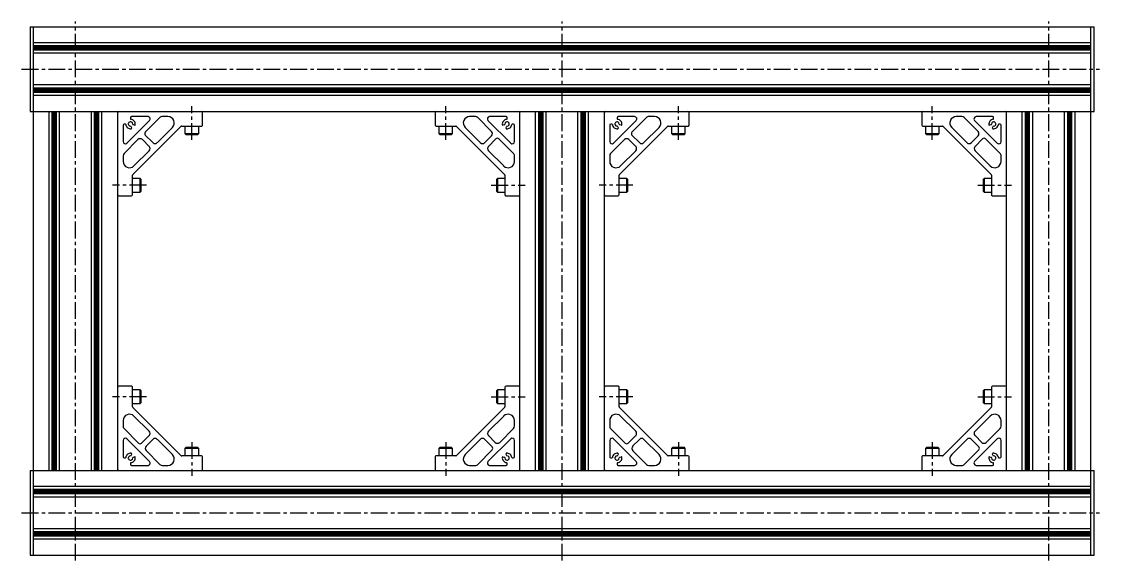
# Model space of a CAD drawing. Extents: x -8 to 1711, y -8 to 1075.
# Drawn here: x -8 to 1011, y 565 to 1075 of the extents above; entities that cross this region are included whole.
import ezdxf

# ---------------------------------------------------------------- set-up
doc = ezdxf.new("R2010")
doc.units = 0
doc.header["$LTSCALE"] = 0.5
doc.linetypes.add('CENTER', pattern=[50.8, 31.75, -6.35, 6.35, -6.35])
doc.layers.add('MSM_CENTER', color=1, linetype='CENTER')
doc.layers.add('MSM_CONTINUOUS', color=7, linetype='CONTINUOUS')

msp = doc.modelspace()

# ---------------------------------------------------------------- linework, layer by layer
at = {"layer": 'MSM_CENTER'}
for p, q in [((43, 565), (43, 1075)), ((503, 565), (503, 1075)), ((963, 565), (963, 1075)), ((-8, 1030), (1011, 1030)), ((153, 963), (153, 995)), ((393, 963), (393, 995)), ((613, 963), (613, 995)), ((853, 963), (853, 995)), ((110, 920), (78, 920)), ((436, 920), (468, 920)), ((570, 920), (538, 920)), ((896, 920), (928, 920)), ((110, 720), (78, 720)), ((436, 720), (468, 720)), ((570, 720), (538, 720)), ((896, 720), (928, 720)), ((153, 677), (153, 645)), ((393, 677), (393, 645)), ((613, 677), (613, 645)), ((853, 677), (853, 645)), ((-8, 610), (1011, 610))]:
    msp.add_line(p, q, dxfattribs=at)
at = {"layer": 'MSM_CONTINUOUS'}
for p, q in [((0, 1070), (1006, 1070)), ((0, 1070), (0, 990)), ((3, 1070), (3, 570)), ((1003, 570), (1003, 1070)), ((1006, 990), (1006, 1070)), ((1003, 1055), (3, 1055)), ((1003, 1052), (3, 1052)), ((1003, 1051.2), (3, 1051.2)), ((1003, 1050), (3, 1050)), ((1003, 1048.8), (3, 1048.8)), ((1003, 1048), (3, 1048)), ((1003, 1045), (3, 1045)), ((1003, 1015), (3, 1015)), ((1003, 1012), (3, 1012)), ((1003, 1011.2), (3, 1011.2)), ((1003, 1010), (3, 1010)), ((1003, 1008.8), (3, 1008.8)), ((1003, 1008), (3, 1008)), ((1003, 1005), (3, 1005)), ((0, 990), (1006, 990)), ((18, 650), (18, 990)), ((21, 650), (21, 990)), ((21.8, 650), (21.8, 990)), ((23, 650), (23, 990)), ((24.2, 650), (24.2, 990)), ((25, 650), (25, 990)), ((28, 650), (28, 990)), ((58, 650), (58, 990)), ((61, 650), (61, 990)), ((61.8, 650), (61.8, 990)), ((63, 650), (63, 990)), ((64.2, 650), (64.2, 990)), ((65, 650), (65, 990)), ((68, 650), (68, 990)), ((83, 650), (83, 990)), ((163, 977), (163, 989)), ((383, 989), (383, 977)), ((463, 650), (463, 990)), ((478, 650), (478, 990)), ((481, 650), (481, 990)), ((481.8, 650), (481.8, 990)), ((483, 650), (483, 990)), ((484.2, 650), (484.2, 990)), ((485, 650), (485, 990)), ((488, 650), (488, 990)), ((518, 650), (518, 990)), ((521, 650), (521, 990)), ((521.8, 650), (521.8, 990)), ((523, 650), (523, 990)), ((524.2, 650), (524.2, 990)), ((525, 650), (525, 990)), ((528, 650), (528, 990)), ((543, 650), (543, 990)), ((623, 977), (623, 989)), ((843, 989), (843, 977)), ((923, 650), (923, 990)), ((938, 650), (938, 990)), ((941, 650), (941, 990)), ((941.8, 650), (941.8, 990)), ((943, 650), (943, 990)), ((944.2, 650), (944.2, 990)), ((945, 650), (945, 990)), ((948, 650), (948, 990)), ((978, 650), (978, 990)), ((981, 650), (981, 990)), ((981.8, 650), (981.8, 990)), ((983, 650), (983, 990)), ((984.2, 650), (984.2, 990)), ((985, 650), (985, 990)), ((988, 650), (988, 990)), ((91.6, 959.9), (113.1, 981.4)), ((95, 984), (95, 983)), ((111.6, 985), (96, 985)), ((123.1, 984.4), (109, 970.3)), ((130.4, 985), (124.5, 985)), ((421, 985), (415.6, 985)), ((436.3, 971), (423.2, 984.1)), ((432.9, 981.4), (454.4, 959.9)), ((450, 985), (434.4, 985)), ((451, 983), (451, 984)), ((551.6, 959.9), (573.1, 981.4)), ((555, 984), (555, 983)), ((571.6, 985), (556, 985)), ((583.1, 984.4), (569, 970.3)), ((590.4, 985), (584.5, 985)), ((881, 985), (875.6, 985)), ((896.3, 971), (883.2, 984.1)), ((892.9, 981.4), (914.4, 959.9)), ((910, 985), (894.4, 985)), ((911, 983), (911, 984)), ((88, 977), (88, 961.4)), ((90, 978), (89, 978)), ((95.7, 975.5), (96, 974.2)), ((97.3, 930.3), (142.7, 975.7)), ((98.8, 977), (97.5, 977.3)), ((120.4, 960.4), (134.7, 974.8)), ((143.4, 976), (162, 976)), ((146.5, 976), (146.5, 968.9)), ((146.5, 968.9), (147.4, 968)), ((146.5, 968.9), (159.5, 968.9)), ((158.6, 968), (159.5, 968.9)), ((159.5, 968.9), (159.5, 976)), ((384, 976), (402.6, 976)), ((386.5, 976), (399.5, 976)), ((386.5, 976), (386.5, 968.9)), ((386.5, 968.9), (399.5, 968.9)), ((386.5, 968.9), (387.4, 968)), ((398.6, 968), (399.5, 968.9)), ((399.5, 968.9), (399.5, 976)), ((403.3, 975.7), (448.7, 930.3)), ((411.3, 974.8), (425.6, 960.4)), ((448.5, 977.3), (447.2, 977)), ((450, 974.2), (450.3, 975.5)), ((457, 978), (456, 978)), ((458, 961.4), (458, 977)), ((548, 977), (548, 961.4)), ((550, 978), (549, 978)), ((555.7, 975.5), (556, 974.2)), ((557.3, 930.3), (602.7, 975.7)), ((558.8, 977), (557.5, 977.3)), ((580.4, 960.4), (594.7, 974.8)), ((603.4, 976), (622, 976)), ((606.5, 976), (606.5, 968.9)), ((606.5, 968.9), (607.4, 968)), ((606.5, 968.9), (619.5, 968.9)), ((618.6, 968), (619.5, 968.9)), ((619.5, 968.9), (619.5, 976)), ((844, 976), (862.6, 976)), ((846.5, 976), (859.5, 976)), ((846.5, 976), (846.5, 968.9)), ((846.5, 968.9), (859.5, 968.9)), ((846.5, 968.9), (847.4, 968)), ((858.6, 968), (859.5, 968.9)), ((859.5, 968.9), (859.5, 976)), ((863.3, 975.7), (908.7, 930.3)), ((871.3, 974.8), (885.6, 960.4)), ((908.5, 977.3), (907.2, 977)), ((910, 974.2), (910.3, 975.5)), ((917, 978), (916, 978)), ((918, 961.4), (918, 977)), ((102, 963.3), (88.9, 950.2)), ((112.6, 956.9), (106.2, 963.3)), ((109, 967.5), (116.1, 960.4)), ((147.4, 968), (158.6, 968)), ((387.4, 968), (398.6, 968)), ((429.9, 960.4), (436.3, 966.8)), ((440.5, 964), (433.4, 956.9)), ((457.4, 949.9), (443.3, 964)), ((562, 963.3), (548.9, 950.2)), ((572.6, 956.9), (566.2, 963.3)), ((569, 967.5), (576.1, 960.4)), ((607.4, 968), (618.6, 968)), ((847.4, 968), (858.6, 968)), ((889.9, 960.4), (896.3, 966.8)), ((900.5, 964), (893.4, 956.9)), ((917.4, 949.9), (903.3, 964)), ((88, 948), (88, 942.6)), ((98.2, 938.3), (112.6, 952.6)), ((433.4, 952.6), (447.8, 938.3)), ((458, 942.6), (458, 948.5)), ((548, 948), (548, 942.6)), ((558.2, 938.3), (572.6, 952.6)), ((893.4, 952.6), (907.8, 938.3)), ((918, 942.6), (918, 948.5)), ((97, 911), (97, 929.6)), ((449, 929.6), (449, 911)), ((557, 911), (557, 929.6)), ((909, 929.6), (909, 911)), ((97, 913.5), (97, 926.5)), ((104.1, 926.5), (97, 926.5)), ((104.1, 913.5), (104.1, 926.5)), ((105, 925.6), (104.1, 926.5)), ((105, 914.4), (105, 925.6)), ((441.9, 926.5), (441, 925.6)), ((441, 925.6), (441, 914.4)), ((441.9, 926.5), (441.9, 913.5)), ((449, 926.5), (441.9, 926.5)), ((557, 913.5), (557, 926.5)), ((564.1, 926.5), (557, 926.5)), ((564.1, 913.5), (564.1, 926.5)), ((565, 925.6), (564.1, 926.5)), ((565, 914.4), (565, 925.6)), ((901.9, 926.5), (901, 925.6)), ((901, 925.6), (901, 914.4)), ((901.9, 926.5), (901.9, 913.5)), ((909, 926.5), (901.9, 926.5)), ((84, 910), (96, 910)), ((97, 913.5), (104.1, 913.5)), ((104.1, 913.5), (105, 914.4)), ((441, 914.4), (441.9, 913.5)), ((441.9, 913.5), (449, 913.5)), ((450, 910), (462, 910)), ((544, 910), (556, 910)), ((557, 913.5), (564.1, 913.5)), ((564.1, 913.5), (565, 914.4)), ((901, 914.4), (901.9, 913.5)), ((901.9, 913.5), (909, 913.5)), ((910, 910), (922, 910)), ((96, 730), (84, 730)), ((97, 710.4), (97, 729)), ((104.1, 726.5), (97, 726.5)), ((105, 725.6), (104.1, 726.5)), ((104.1, 713.5), (104.1, 726.5)), ((105, 714.4), (105, 725.6)), ((441.9, 726.5), (441, 725.6)), ((441, 725.6), (441, 714.4)), ((449, 726.5), (441.9, 726.5)), ((441.9, 726.5), (441.9, 713.5)), ((449, 729), (449, 710.4)), ((449, 726.5), (449, 713.5)), ((462, 730), (450, 730)), ((556, 730), (544, 730)), ((557, 710.4), (557, 729)), ((564.1, 726.5), (557, 726.5)), ((565, 725.6), (564.1, 726.5)), ((564.1, 713.5), (564.1, 726.5)), ((565, 714.4), (565, 725.6)), ((901.9, 726.5), (901, 725.6)), ((901, 725.6), (901, 714.4)), ((909, 726.5), (901.9, 726.5)), ((901.9, 726.5), (901.9, 713.5)), ((909, 729), (909, 710.4)), ((909, 726.5), (909, 713.5)), ((922, 730), (910, 730)), ((97, 713.5), (104.1, 713.5)), ((104.1, 713.5), (105, 714.4)), ((441, 714.4), (441.9, 713.5)), ((441.9, 713.5), (449, 713.5)), ((557, 713.5), (564.1, 713.5)), ((564.1, 713.5), (565, 714.4)), ((901, 714.4), (901.9, 713.5)), ((901.9, 713.5), (909, 713.5)), ((142.7, 664.3), (97.3, 709.7)), ((448.7, 709.7), (403.3, 664.3)), ((602.7, 664.3), (557.3, 709.7)), ((908.7, 709.7), (863.3, 664.3)), ((88, 697.4), (88, 691.5)), ((112.6, 687.4), (98.2, 701.7)), ((447.8, 701.7), (433.4, 687.4)), ((458, 692), (458, 697.4)), ((548, 697.4), (548, 691.5)), ((572.6, 687.4), (558.2, 701.7)), ((907.8, 701.7), (893.4, 687.4)), ((918, 692), (918, 697.4)), ((88.6, 690.1), (102.7, 676)), ((105.5, 676), (112.6, 683.1)), ((433.4, 683.1), (439.8, 676.7)), ((444, 676.7), (457.1, 689.8)), ((548.6, 690.1), (562.7, 676)), ((565.5, 676), (572.6, 683.1)), ((893.4, 683.1), (899.8, 676.7)), ((904, 676.7), (917.1, 689.8)), ((88, 678.6), (88, 663)), ((113.1, 658.6), (91.6, 680.1)), ((116.1, 679.6), (109.7, 673.2)), ((134.7, 665.2), (120.4, 679.6)), ((425.6, 679.6), (411.3, 665.2)), ((437, 672.5), (429.9, 679.6)), ((454.4, 680.1), (432.9, 658.6)), ((458, 663), (458, 678.6)), ((548, 678.6), (548, 663)), ((573.1, 658.6), (551.6, 680.1)), ((576.1, 679.6), (569.7, 673.2)), ((594.7, 665.2), (580.4, 679.6)), ((885.6, 679.6), (871.3, 665.2)), ((897, 672.5), (889.9, 679.6)), ((914.4, 680.1), (892.9, 658.6)), ((918, 663), (918, 678.6)), ((96, 665.8), (95.7, 664.5)), ((97.5, 662.7), (98.8, 663)), ((109.7, 669), (122.8, 655.9)), ((162, 664), (143.4, 664)), ((147.4, 672), (146.5, 671.1)), ((146.5, 671.1), (146.5, 664)), ((159.5, 671.1), (146.5, 671.1)), ((159.5, 664), (146.5, 664)), ((158.6, 672), (147.4, 672)), ((159.5, 671.1), (158.6, 672)), ((159.5, 664), (159.5, 671.1)), ((163, 651), (163, 663)), ((383, 663), (383, 651)), ((402.6, 664), (384, 664)), ((387.4, 672), (386.5, 671.1)), ((399.5, 671.1), (386.5, 671.1)), ((386.5, 671.1), (386.5, 664)), ((398.6, 672), (387.4, 672)), ((399.5, 671.1), (398.6, 672)), ((399.5, 664), (399.5, 671.1)), ((422.9, 655.6), (437, 669.7)), ((447.2, 663), (448.5, 662.7)), ((450.3, 664.5), (450, 665.8)), ((556, 665.8), (555.7, 664.5)), ((557.5, 662.7), (558.8, 663)), ((569.7, 669), (582.8, 655.9)), ((622, 664), (603.4, 664)), ((607.4, 672), (606.5, 671.1)), ((606.5, 671.1), (606.5, 664)), ((619.5, 671.1), (606.5, 671.1)), ((619.5, 664), (606.5, 664)), ((618.6, 672), (607.4, 672)), ((619.5, 671.1), (618.6, 672)), ((619.5, 664), (619.5, 671.1)), ((623, 651), (623, 663)), ((843, 663), (843, 651)), ((862.6, 664), (844, 664)), ((847.4, 672), (846.5, 671.1)), ((859.5, 671.1), (846.5, 671.1)), ((846.5, 671.1), (846.5, 664)), ((858.6, 672), (847.4, 672)), ((859.5, 671.1), (858.6, 672)), ((859.5, 664), (859.5, 671.1)), ((882.9, 655.6), (897, 669.7)), ((907.2, 663), (908.5, 662.7)), ((910.3, 664.5), (910, 665.8)), ((89, 662), (90, 662)), ((95, 657), (95, 656)), ((96, 655), (111.6, 655)), ((125, 655), (130.4, 655)), ((415.6, 655), (421.5, 655)), ((434.4, 655), (450, 655)), ((451, 656), (451, 657)), ((456, 662), (457, 662)), ((549, 662), (550, 662)), ((555, 657), (555, 656)), ((556, 655), (571.6, 655)), ((585, 655), (590.4, 655)), ((875.6, 655), (881.5, 655)), ((894.4, 655), (910, 655)), ((911, 656), (911, 657)), ((916, 662), (917, 662)), ((0, 650), (1006, 650)), ((0, 650), (0, 570)), ((1006, 570), (1006, 650)), ((1003, 635), (3, 635)), ((1003, 632), (3, 632)), ((1003, 631.2), (3, 631.2)), ((1003, 630), (3, 630)), ((1003, 628.8), (3, 628.8)), ((1003, 628), (3, 628)), ((1003, 625), (3, 625)), ((1003, 595), (3, 595)), ((1003, 592), (3, 592)), ((1003, 591.2), (3, 591.2)), ((1003, 590), (3, 590)), ((1003, 588.8), (3, 588.8)), ((1003, 588), (3, 588)), ((1003, 585), (3, 585)), ((0, 570), (1006, 570))]:
    msp.add_line(p, q, dxfattribs=at)
for centre, radius, start, end in [((84, 989), 1, 90, 180), ((162, 989), 1, 0, 90), ((384, 989), 1, 90, 180), ((462, 989), 1, 0, 90), ((544, 989), 1, 90, 180), ((622, 989), 1, 0, 90), ((844, 989), 1, 90, 180), ((922, 989), 1, 0, 90), ((95, 978), 2.1, 356.0879, 273.9134), ((96, 984), 1, 90, 180), ((95.5, 983), 0.5, 179.9984, 264.2635), ((95, 978), 4.5, 352.1807, 84.2603), ((111.6, 982.9), 2.1, 315, 90), ((124.5, 983), 2, 90.0011, 135.0008), ((130.4, 979), 6, 315, 90.0001), ((415.6, 979), 6, 90.0001, 225), ((421, 982), 3, 45.0002, 90.0002), ((434.4, 982.9), 2.1, 90, 225), ((451, 978), 4.5, 95.7391, 187.8199), ((451, 978), 2.1, 266.0879, 183.9134), ((450, 984), 1, 0, 90), ((450.5, 983), 0.5, 275.7396, 359.9987), ((555, 978), 2.1, 356.0879, 273.9134), ((556, 984), 1, 90, 180), ((555.5, 983), 0.5, 179.9984, 264.2635), ((555, 978), 4.5, 352.1807, 84.2603), ((571.6, 982.9), 2.1, 315, 90), ((584.5, 983), 2, 90.0011, 135.0008), ((590.4, 979), 6, 315, 90.0001), ((875.6, 979), 6, 90.0001, 225), ((881, 982), 3, 45.0002, 90.0002), ((894.4, 982.9), 2.1, 90, 225), ((911, 978), 4.5, 95.7391, 187.8199), ((911, 978), 2.1, 266.0879, 183.9134), ((910, 984), 1, 0, 90), ((910.5, 983), 0.5, 275.7396, 359.9987), ((89, 977), 1, 90, 180), ((90, 977.5), 0.5, 5.7396, 89.9987), ((95, 978), 4.5, 185.7391, 277.8199), ((95.2, 975.4), 0.5, 14.9999, 93.9134), ((95.5, 974), 0.5, 277.8225, 14.9997), ((97.6, 977.8), 0.5, 176.0879, 255.0001), ((99, 977.5), 0.5, 255.0014, 352.1789), ((110.5, 968.9), 2, 134.9992, 225.0012), ((143.4, 975), 1, 89.9986, 134.9989), ((162, 977), 1, 269.9979, 0), ((384, 977), 1, 180, 270), ((402.6, 975), 1, 45.0005, 90.0008), ((434.1, 968.9), 3, 315.0001, 45.0001), ((447, 977.5), 0.5, 187.8225, 284.9997), ((448.4, 977.8), 0.5, 284.9999, 3.9134), ((450.5, 974), 0.5, 165.0014, 262.1789), ((450.8, 975.4), 0.5, 86.0879, 165.0001), ((451, 978), 4.5, 262.1807, 354.2603), ((456, 977.5), 0.5, 89.9984, 174.2635), ((457, 977), 1, 0, 90), ((549, 977), 1, 90, 180), ((550, 977.5), 0.5, 5.7396, 89.9987), ((555, 978), 4.5, 185.7391, 277.8199), ((555.2, 975.4), 0.5, 14.9999, 93.9134), ((555.5, 974), 0.5, 277.8225, 14.9997), ((557.6, 977.8), 0.5, 176.0879, 255.0001), ((559, 977.5), 0.5, 255.0014, 352.1789), ((570.5, 968.9), 2, 134.9992, 225.0012), ((603.4, 975), 1, 89.9986, 134.9989), ((622, 977), 1, 269.9979, 0), ((844, 977), 1, 180, 270), ((862.6, 975), 1, 45.0005, 90.0008), ((894.1, 968.9), 3, 315.0001, 45.0001), ((907, 977.5), 0.5, 187.8225, 284.9997), ((908.4, 977.8), 0.5, 284.9999, 3.9134), ((910.5, 974), 0.5, 165.0014, 262.1789), ((910.8, 975.4), 0.5, 86.0879, 165.0001), ((911, 978), 4.5, 262.1807, 354.2603), ((916, 977.5), 0.5, 89.9984, 174.2635), ((917, 977), 1, 0, 90), ((90.1, 961.4), 2.1, 180, 315), ((104.1, 961.1), 3, 45.0001, 135.0001), ((118.2, 962.5), 3, 225.0001, 315.0002), ((427.8, 962.5), 3, 225.0005, 314.9993), ((441.9, 962.5), 2, 44.9992, 135.0012), ((455.9, 961.4), 2.1, 225, 0), ((550.1, 961.4), 2.1, 180, 315), ((564.1, 961.1), 3, 45.0001, 135.0001), ((578.2, 962.5), 3, 225.0001, 315.0002), ((887.8, 962.5), 3, 225.0005, 314.9993), ((901.9, 962.5), 2, 44.9992, 135.0012), ((915.9, 961.4), 2.1, 225, 0), ((91, 948), 3, 135.0002, 180.0002), ((110.5, 954.8), 3, 315.0005, 44.9993), ((435.5, 954.8), 3, 135.0001, 225.0002), ((456, 948.5), 2, 0.0011, 45.0008), ((551, 948), 3, 135.0002, 180.0002), ((570.5, 954.8), 3, 315.0005, 44.9993), ((895.5, 954.8), 3, 135.0001, 225.0002), ((916, 948.5), 2, 0.0011, 45.0008), ((94, 942.6), 6, 180.0001, 315), ((452, 942.6), 6, 225, 0.0001), ((554, 942.6), 6, 180.0001, 315), ((912, 942.6), 6, 225, 0.0001), ((98, 929.6), 1, 135.0005, 180.0008), ((448, 929.6), 1, 359.9986, 44.9989), ((558, 929.6), 1, 135.0005, 180.0008), ((908, 929.6), 1, 359.9986, 44.9989), ((84, 911), 1, 180, 270), ((96, 911), 1, 270, 0), ((450, 911), 1, 179.9979, 270), ((462, 911), 1, 270, 0), ((544, 911), 1, 180, 270), ((556, 911), 1, 270, 0), ((910, 911), 1, 179.9979, 270), ((922, 911), 1, 270, 0), ((84, 729), 1, 90, 180), ((96, 729), 1, 359.9979, 90), ((450, 729), 1, 90, 180), ((462, 729), 1, 0, 90), ((544, 729), 1, 90, 180), ((556, 729), 1, 359.9979, 90), ((910, 729), 1, 90, 180), ((922, 729), 1, 0, 90), ((94, 697.4), 6, 45, 180.0001), ((98, 710.4), 1, 179.9986, 224.9989), ((452, 697.4), 6, 0.0001, 135), ((448, 710.4), 1, 315.0005, 0.0008), ((554, 697.4), 6, 45, 180.0001), ((558, 710.4), 1, 179.9986, 224.9989), ((912, 697.4), 6, 0.0001, 135), ((908, 710.4), 1, 315.0005, 0.0008), ((90, 691.5), 2, 180.0011, 225.0008), ((110.5, 685.2), 3, 315.0001, 45.0002), ((435.5, 685.2), 3, 135.0005, 224.9993), ((455, 692), 3, 315.0002, 0.0002), ((550, 691.5), 2, 180.0011, 225.0008), ((570.5, 685.2), 3, 315.0001, 45.0002), ((895.5, 685.2), 3, 135.0005, 224.9993), ((915, 692), 3, 315.0002, 0.0002), ((90.1, 678.6), 2.1, 45, 180), ((104.1, 677.5), 2, 224.9992, 315.0012), ((111.9, 671.1), 3, 135.0001, 225.0001), ((118.2, 677.5), 3, 45.0005, 134.9993), ((427.8, 677.5), 3, 45.0001, 135.0002), ((441.9, 678.9), 3, 225.0001, 315.0001), ((455.9, 678.6), 2.1, 0, 135), ((550.1, 678.6), 2.1, 45, 180), ((564.1, 677.5), 2, 224.9992, 315.0012), ((571.9, 671.1), 3, 135.0001, 225.0001), ((578.2, 677.5), 3, 45.0005, 134.9993), ((887.8, 677.5), 3, 45.0001, 135.0002), ((901.9, 678.9), 3, 225.0001, 315.0001), ((915.9, 678.6), 2.1, 0, 135), ((89, 663), 1, 180, 270), ((90, 662.5), 0.5, 269.9984, 354.2635), ((95, 662), 4.5, 82.1807, 174.2603), ((95, 662), 2.1, 86.0879, 3.9134), ((95.2, 664.6), 0.5, 266.0879, 345.0001), ((95, 662), 4.5, 275.7391, 7.8199), ((95.5, 666), 0.5, 345.0014, 82.1789), ((97.6, 662.2), 0.5, 104.9999, 183.9134), ((99, 662.5), 0.5, 7.8225, 104.9997), ((130.4, 661), 6, 270.0001, 45), ((143.4, 665), 1, 225.0005, 270.0008), ((162, 663), 1, 0, 90), ((384, 663), 1, 89.9979, 180), ((402.6, 665), 1, 269.9986, 314.9989), ((415.6, 661), 6, 135, 270.0001), ((435.5, 671.1), 2, 314.9992, 45.0012), ((447, 662.5), 0.5, 75.0014, 172.1789), ((451, 662), 4.5, 172.1807, 264.2603), ((448.4, 662.2), 0.5, 356.0879, 75.0001), ((451, 662), 2.1, 176.0879, 93.9134), ((450.5, 666), 0.5, 97.8225, 194.9997), ((450.8, 664.6), 0.5, 194.9999, 273.9134), ((451, 662), 4.5, 5.7391, 97.8199), ((456, 662.5), 0.5, 185.7396, 269.9987), ((457, 663), 1, 270, 0), ((549, 663), 1, 180, 270), ((550, 662.5), 0.5, 269.9984, 354.2635), ((555, 662), 4.5, 82.1807, 174.2603), ((555, 662), 2.1, 86.0879, 3.9134), ((555.2, 664.6), 0.5, 266.0879, 345.0001), ((555, 662), 4.5, 275.7391, 7.8199), ((555.5, 666), 0.5, 345.0014, 82.1789), ((557.6, 662.2), 0.5, 104.9999, 183.9134), ((559, 662.5), 0.5, 7.8225, 104.9997), ((590.4, 661), 6, 270.0001, 45), ((603.4, 665), 1, 225.0005, 270.0008), ((622, 663), 1, 0, 90), ((844, 663), 1, 89.9979, 180), ((862.6, 665), 1, 269.9986, 314.9989), ((875.6, 661), 6, 135, 270.0001), ((895.5, 671.1), 2, 314.9992, 45.0012), ((907, 662.5), 0.5, 75.0014, 172.1789), ((911, 662), 4.5, 172.1807, 264.2603), ((908.4, 662.2), 0.5, 356.0879, 75.0001), ((911, 662), 2.1, 176.0879, 93.9134), ((910.5, 666), 0.5, 97.8225, 194.9997), ((910.8, 664.6), 0.5, 194.9999, 273.9134), ((911, 662), 4.5, 5.7391, 97.8199), ((916, 662.5), 0.5, 185.7396, 269.9987), ((917, 663), 1, 270, 0), ((95.5, 657), 0.5, 95.7396, 179.9987), ((96, 656), 1, 180, 270), ((111.6, 657.1), 2.1, 270, 45), ((125, 658), 3, 225.0002, 270.0002), ((421.5, 657), 2, 270.0011, 315.0008), ((434.4, 657.1), 2.1, 135, 270), ((450, 656), 1, 270, 0), ((450.5, 657), 0.5, 359.9984, 84.2635), ((555.5, 657), 0.5, 95.7396, 179.9987), ((556, 656), 1, 180, 270), ((571.6, 657.1), 2.1, 270, 45), ((585, 658), 3, 225.0002, 270.0002), ((881.5, 657), 2, 270.0011, 315.0008), ((894.4, 657.1), 2.1, 135, 270), ((910, 656), 1, 270, 0), ((910.5, 657), 0.5, 359.9984, 84.2635), ((84, 651), 1, 180, 270), ((162, 651), 1, 270, 0), ((384, 651), 1, 180, 270), ((462, 651), 1, 270, 0), ((544, 651), 1, 180, 270), ((622, 651), 1, 270, 0), ((844, 651), 1, 180, 270), ((922, 651), 1, 270, 0)]:
    msp.add_arc(centre, radius, start, end, dxfattribs=at)

doc.saveas('drawing.dxf')
